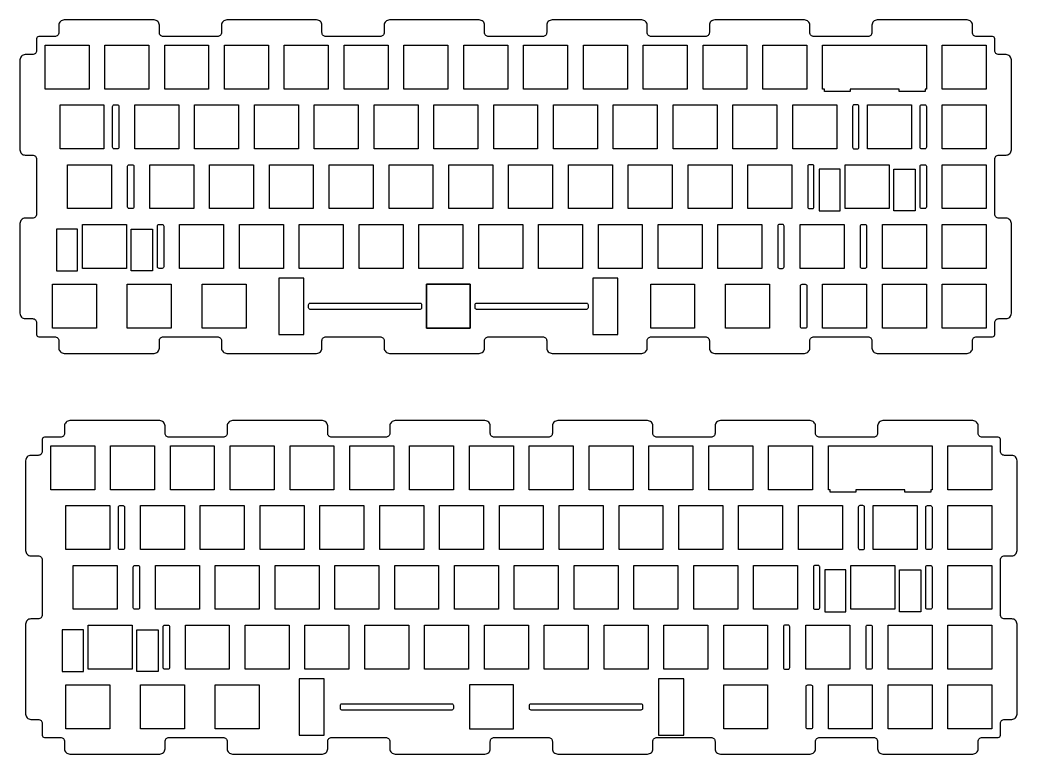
# Model space of a CAD drawing. Header units: inches. Extents: x -409 to 700, y 11 to 902.
# Drawn here: x -409 to -91.4, y 665.6 to 899.5 of the extents above; entities that cross this region are included whole.
import ezdxf

# ---------------------------------------------------------------- set-up
doc = ezdxf.new("R2010")
doc.units = ezdxf.units.IN
doc.header["$MEASUREMENT"] = 0

msp = doc.modelspace()

# ---------------------------------------------------------------- linework, layer by layer
at = {"color": 0}
for p, q in [((-401, 891.48), (-387, 891.48)), ((-401, 877.48), (-401, 891.48)), ((-387, 891.48), (-387, 877.48)), ((-381.95, 891.48), (-367.95, 891.48)), ((-381.95, 877.48), (-381.95, 891.48)), ((-367.95, 891.48), (-367.95, 877.48)), ((-362.9, 891.48), (-348.9, 891.48)), ((-362.9, 877.48), (-362.9, 891.48)), ((-348.9, 891.48), (-348.9, 877.48)), ((-343.85, 891.48), (-329.85, 891.48)), ((-343.85, 877.48), (-343.85, 891.48)), ((-329.85, 891.48), (-329.85, 877.48)), ((-324.8, 891.48), (-310.8, 891.48)), ((-324.8, 877.48), (-324.8, 891.48)), ((-310.8, 891.48), (-310.8, 877.48)), ((-305.75, 891.48), (-291.75, 891.48)), ((-305.75, 877.48), (-305.75, 891.48)), ((-291.75, 891.48), (-291.75, 877.48)), ((-286.7, 891.48), (-272.7, 891.48)), ((-286.7, 877.48), (-286.7, 891.48)), ((-272.7, 891.48), (-272.7, 877.48)), ((-267.65, 891.48), (-253.65, 891.48)), ((-267.65, 877.48), (-267.65, 891.48)), ((-253.65, 891.48), (-253.65, 877.48)), ((-248.6, 891.48), (-234.6, 891.48)), ((-248.6, 877.48), (-248.6, 891.48)), ((-234.6, 891.48), (-234.6, 877.48)), ((-229.55, 891.48), (-215.55, 891.48)), ((-229.55, 877.48), (-229.55, 891.48)), ((-215.55, 891.48), (-215.55, 877.48)), ((-210.5, 891.48), (-196.5, 891.48)), ((-210.5, 877.48), (-210.5, 891.48)), ((-196.5, 891.48), (-196.5, 877.48)), ((-191.45, 891.48), (-177.45, 891.48)), ((-191.45, 877.48), (-191.45, 891.48)), ((-177.45, 891.48), (-177.45, 877.48)), ((-115.25, 891.48), (-101.25, 891.48)), ((-115.25, 877.48), (-115.25, 891.48)), ((-101.25, 891.48), (-101.25, 877.48)), ((-387, 877.48), (-401, 877.48)), ((-367.95, 877.48), (-381.95, 877.48)), ((-348.9, 877.48), (-362.9, 877.48)), ((-329.85, 877.48), (-343.85, 877.48)), ((-310.8, 877.48), (-324.8, 877.48)), ((-291.75, 877.48), (-305.75, 877.48)), ((-272.7, 877.48), (-286.7, 877.48)), ((-253.65, 877.48), (-267.65, 877.48)), ((-234.6, 877.48), (-248.6, 877.48)), ((-215.55, 877.48), (-229.55, 877.48)), ((-196.5, 877.48), (-210.5, 877.48)), ((-177.45, 877.48), (-191.45, 877.48)), ((-101.25, 877.48), (-115.25, 877.48)), ((-396.24, 872.43), (-382.24, 872.43)), ((-396.24, 858.43), (-396.24, 872.43)), ((-382.24, 872.43), (-382.24, 858.43)), ((-372.42, 872.43), (-358.42, 872.43)), ((-372.42, 858.43), (-372.42, 872.43)), ((-358.42, 872.43), (-358.42, 858.43)), ((-353.37, 872.43), (-339.37, 872.43)), ((-353.37, 858.43), (-353.37, 872.43)), ((-339.37, 872.43), (-339.37, 858.43)), ((-334.32, 872.43), (-320.32, 872.43)), ((-334.32, 858.43), (-334.32, 872.43)), ((-320.32, 872.43), (-320.32, 858.43)), ((-315.27, 872.43), (-301.27, 872.43)), ((-315.27, 858.43), (-315.27, 872.43)), ((-301.27, 872.43), (-301.27, 858.43)), ((-296.22, 872.43), (-282.22, 872.43)), ((-296.22, 858.43), (-296.22, 872.43)), ((-282.22, 872.43), (-282.22, 858.43)), ((-277.17, 872.43), (-263.17, 872.43)), ((-277.17, 858.43), (-277.17, 872.43)), ((-263.17, 872.43), (-263.17, 858.43)), ((-258.12, 872.43), (-244.12, 872.43)), ((-258.12, 858.43), (-258.12, 872.43)), ((-244.12, 872.43), (-244.12, 858.43)), ((-239.07, 872.43), (-225.07, 872.43)), ((-239.07, 858.43), (-239.07, 872.43)), ((-225.07, 872.43), (-225.07, 858.43)), ((-220.02, 872.43), (-206.02, 872.43)), ((-220.02, 858.43), (-220.02, 872.43)), ((-206.02, 872.43), (-206.02, 858.43)), ((-200.97, 872.43), (-186.97, 872.43)), ((-200.97, 858.43), (-200.97, 872.43)), ((-186.97, 872.43), (-186.97, 858.43)), ((-181.92, 872.43), (-167.92, 872.43)), ((-181.92, 858.43), (-181.92, 872.43)), ((-167.92, 872.43), (-167.92, 858.43)), ((-162.87, 872.43), (-148.88, 872.43)), ((-162.87, 858.43), (-162.87, 872.43)), ((-148.88, 872.43), (-148.88, 858.43)), ((-139.06, 872.43), (-125.06, 872.43)), ((-139.06, 858.43), (-139.06, 872.43)), ((-125.06, 872.43), (-125.06, 858.43)), ((-115.25, 872.43), (-101.25, 872.43)), ((-115.25, 858.43), (-115.25, 872.43)), ((-101.25, 872.43), (-101.25, 858.43)), ((-382.24, 858.43), (-396.24, 858.43)), ((-358.42, 858.43), (-372.42, 858.43)), ((-339.37, 858.43), (-353.37, 858.43)), ((-320.32, 858.43), (-334.32, 858.43)), ((-301.27, 858.43), (-315.27, 858.43)), ((-282.22, 858.43), (-296.22, 858.43)), ((-263.17, 858.43), (-277.17, 858.43)), ((-244.12, 858.43), (-258.12, 858.43)), ((-225.07, 858.43), (-239.07, 858.43)), ((-206.02, 858.43), (-220.02, 858.43)), ((-186.97, 858.43), (-200.97, 858.43)), ((-167.92, 858.43), (-181.92, 858.43)), ((-148.88, 858.43), (-162.87, 858.43)), ((-125.06, 858.43), (-139.06, 858.43)), ((-101.25, 858.43), (-115.25, 858.43)), ((-393.86, 853.38), (-379.86, 853.38)), ((-393.86, 839.38), (-393.86, 853.38)), ((-379.86, 853.38), (-379.86, 839.38)), ((-367.66, 853.38), (-353.66, 853.38)), ((-367.66, 839.38), (-367.66, 853.38)), ((-353.66, 853.38), (-353.66, 839.38)), ((-348.61, 853.38), (-334.61, 853.38)), ((-348.61, 839.38), (-348.61, 853.38)), ((-334.61, 853.38), (-334.61, 839.38)), ((-329.56, 853.38), (-315.56, 853.38)), ((-329.56, 839.38), (-329.56, 853.38)), ((-315.56, 853.38), (-315.56, 839.38)), ((-310.51, 853.38), (-296.51, 853.38)), ((-310.51, 839.38), (-310.51, 853.38)), ((-296.51, 853.38), (-296.51, 839.38)), ((-291.46, 853.38), (-277.46, 853.38)), ((-291.46, 839.38), (-291.46, 853.38)), ((-277.46, 853.38), (-277.46, 839.38)), ((-272.41, 853.38), (-258.41, 853.38)), ((-272.41, 839.38), (-272.41, 853.38)), ((-258.41, 853.38), (-258.41, 839.38)), ((-253.36, 853.38), (-239.36, 853.38)), ((-253.36, 839.38), (-253.36, 853.38)), ((-239.36, 853.38), (-239.36, 839.38)), ((-234.31, 853.38), (-220.31, 853.38)), ((-234.31, 839.38), (-234.31, 853.38)), ((-220.31, 853.38), (-220.31, 839.38)), ((-215.26, 853.38), (-201.26, 853.38)), ((-215.26, 839.38), (-215.26, 853.38)), ((-201.26, 853.38), (-201.26, 839.38)), ((-196.21, 853.38), (-182.21, 853.38)), ((-196.21, 839.38), (-196.21, 853.38)), ((-182.21, 853.38), (-182.21, 839.38)), ((-177.16, 853.38), (-163.16, 853.38)), ((-177.16, 839.38), (-177.16, 853.38)), ((-163.16, 853.38), (-163.16, 839.38)), ((-115.25, 853.38), (-101.25, 853.38)), ((-115.25, 839.38), (-115.25, 853.38)), ((-101.25, 853.38), (-101.25, 839.38)), ((-379.86, 839.38), (-393.86, 839.38)), ((-353.66, 839.38), (-367.66, 839.38)), ((-334.61, 839.38), (-348.61, 839.38)), ((-315.56, 839.38), (-329.56, 839.38)), ((-296.51, 839.38), (-310.51, 839.38)), ((-277.46, 839.38), (-291.46, 839.38)), ((-258.41, 839.38), (-272.41, 839.38)), ((-239.36, 839.38), (-253.36, 839.38)), ((-220.31, 839.38), (-234.31, 839.38)), ((-201.26, 839.38), (-215.26, 839.38)), ((-182.21, 839.38), (-196.21, 839.38)), ((-163.16, 839.38), (-177.16, 839.38)), ((-101.25, 839.38), (-115.25, 839.38)), ((-358.14, 834.33), (-344.14, 834.33)), ((-358.14, 820.33), (-358.14, 834.33)), ((-344.14, 834.33), (-344.14, 820.33)), ((-339.09, 834.33), (-325.09, 834.33)), ((-339.09, 820.33), (-339.09, 834.33)), ((-325.09, 834.33), (-325.09, 820.33)), ((-320.04, 834.33), (-306.04, 834.33)), ((-320.04, 820.33), (-320.04, 834.33)), ((-306.04, 834.33), (-306.04, 820.33)), ((-300.99, 834.33), (-286.99, 834.33)), ((-300.99, 820.33), (-300.99, 834.33)), ((-286.99, 834.33), (-286.99, 820.33)), ((-281.94, 834.33), (-267.94, 834.33)), ((-281.94, 820.33), (-281.94, 834.33)), ((-267.94, 834.33), (-267.94, 820.33)), ((-262.89, 834.33), (-248.89, 834.33)), ((-262.89, 820.33), (-262.89, 834.33)), ((-248.89, 834.33), (-248.89, 820.33)), ((-243.84, 834.33), (-229.84, 834.33)), ((-243.84, 820.33), (-243.84, 834.33)), ((-229.84, 834.33), (-229.84, 820.33)), ((-224.79, 834.33), (-210.79, 834.33)), ((-224.79, 820.33), (-224.79, 834.33)), ((-210.79, 834.33), (-210.79, 820.33)), ((-205.74, 834.33), (-191.74, 834.33)), ((-205.74, 820.33), (-205.74, 834.33)), ((-191.74, 834.33), (-191.74, 820.33)), ((-186.69, 834.33), (-172.69, 834.33)), ((-186.69, 820.33), (-186.69, 834.33)), ((-172.69, 834.33), (-172.69, 820.33)), ((-160.49, 834.33), (-146.49, 834.33)), ((-160.49, 820.33), (-160.49, 834.33)), ((-146.49, 834.33), (-146.49, 820.33)), ((-134.3, 834.33), (-120.3, 834.33)), ((-134.3, 820.33), (-134.3, 834.33)), ((-120.3, 834.33), (-120.3, 820.33)), ((-115.25, 834.33), (-101.25, 834.33)), ((-115.25, 820.33), (-115.25, 834.33)), ((-101.25, 834.33), (-101.25, 820.33)), ((-344.14, 820.33), (-358.14, 820.33)), ((-325.09, 820.33), (-339.09, 820.33)), ((-306.04, 820.33), (-320.04, 820.33)), ((-286.99, 820.33), (-300.99, 820.33)), ((-267.94, 820.33), (-281.94, 820.33)), ((-248.89, 820.33), (-262.89, 820.33)), ((-229.84, 820.33), (-243.84, 820.33)), ((-210.79, 820.33), (-224.79, 820.33)), ((-191.74, 820.33), (-205.74, 820.33)), ((-172.69, 820.33), (-186.69, 820.33)), ((-146.49, 820.33), (-160.49, 820.33)), ((-120.3, 820.33), (-134.3, 820.33)), ((-101.25, 820.33), (-115.25, 820.33)), ((-398.62, 815.28), (-384.62, 815.28)), ((-398.62, 801.28), (-398.62, 815.28)), ((-384.62, 815.28), (-384.62, 801.28)), ((-374.81, 801.28), (-374.81, 815.28)), ((-374.81, 815.28), (-360.81, 815.28)), ((-360.81, 815.28), (-360.81, 801.28)), ((-350.99, 815.28), (-336.99, 815.28)), ((-350.99, 801.28), (-350.99, 815.28)), ((-336.99, 815.28), (-336.99, 801.28)), ((-279.56, 815.28), (-265.56, 815.28)), ((-279.56, 801.28), (-279.56, 815.28)), ((-265.56, 815.28), (-265.56, 801.28)), ((-208.12, 815.28), (-194.12, 815.28)), ((-208.12, 801.28), (-208.12, 815.28)), ((-194.12, 815.28), (-194.12, 801.28)), ((-184.31, 815.28), (-170.31, 815.28)), ((-184.31, 801.28), (-184.31, 815.28)), ((-170.31, 815.28), (-170.31, 801.28)), ((-153.35, 815.28), (-139.35, 815.28)), ((-153.35, 801.28), (-153.35, 815.28)), ((-139.35, 815.28), (-139.35, 801.28)), ((-134.3, 815.28), (-120.3, 815.28)), ((-134.3, 801.28), (-134.3, 815.28)), ((-120.3, 815.28), (-120.3, 801.28)), ((-115.25, 801.28), (-115.25, 815.28)), ((-115.25, 815.28), (-101.25, 815.28)), ((-101.25, 815.28), (-101.25, 801.28)), ((-384.62, 801.28), (-398.62, 801.28)), ((-360.81, 801.28), (-374.81, 801.28)), ((-336.99, 801.28), (-350.99, 801.28)), ((-265.56, 801.28), (-279.56, 801.28)), ((-194.12, 801.28), (-208.12, 801.28)), ((-170.31, 801.28), (-184.31, 801.28)), ((-139.35, 801.28), (-153.35, 801.28)), ((-120.3, 801.28), (-134.3, 801.28)), ((-101.25, 801.28), (-115.25, 801.28)), ((-399.19, 763.84), (-385.19, 763.84)), ((-399.19, 749.84), (-399.19, 763.84)), ((-385.19, 763.84), (-385.19, 749.84)), ((-380.14, 763.84), (-366.14, 763.84)), ((-380.14, 749.84), (-380.14, 763.84)), ((-366.14, 763.84), (-366.14, 749.84)), ((-361.09, 763.84), (-347.09, 763.84)), ((-361.09, 749.84), (-361.09, 763.84)), ((-347.09, 763.84), (-347.09, 749.84)), ((-342.04, 763.84), (-328.04, 763.84)), ((-342.04, 749.84), (-342.04, 763.84)), ((-328.04, 763.84), (-328.04, 749.84)), ((-322.99, 763.84), (-308.99, 763.84)), ((-322.99, 749.84), (-322.99, 763.84)), ((-308.99, 763.84), (-308.99, 749.84)), ((-303.94, 763.84), (-289.94, 763.84)), ((-303.94, 749.84), (-303.94, 763.84)), ((-289.94, 763.84), (-289.94, 749.84)), ((-284.89, 763.84), (-270.89, 763.84)), ((-284.89, 749.84), (-284.89, 763.84)), ((-270.89, 763.84), (-270.89, 749.84)), ((-265.84, 763.84), (-251.84, 763.84)), ((-265.84, 749.84), (-265.84, 763.84)), ((-251.84, 763.84), (-251.84, 749.84)), ((-246.79, 763.84), (-232.79, 763.84)), ((-246.79, 749.84), (-246.79, 763.84)), ((-232.79, 763.84), (-232.79, 749.84)), ((-227.74, 763.84), (-213.74, 763.84)), ((-227.74, 749.84), (-227.74, 763.84)), ((-213.74, 763.84), (-213.74, 749.84)), ((-208.69, 763.84), (-194.69, 763.84)), ((-208.69, 749.84), (-208.69, 763.84)), ((-194.69, 763.84), (-194.69, 749.84)), ((-189.64, 763.84), (-175.64, 763.84)), ((-189.64, 749.84), (-189.64, 763.84)), ((-175.64, 763.84), (-175.64, 749.84)), ((-113.44, 763.84), (-99.44, 763.84)), ((-113.44, 749.84), (-113.44, 763.84)), ((-99.44, 763.84), (-99.44, 749.84)), ((-385.19, 749.84), (-399.19, 749.84)), ((-366.14, 749.84), (-380.14, 749.84)), ((-347.09, 749.84), (-361.09, 749.84)), ((-328.04, 749.84), (-342.04, 749.84)), ((-308.99, 749.84), (-322.99, 749.84)), ((-289.94, 749.84), (-303.94, 749.84)), ((-270.89, 749.84), (-284.89, 749.84)), ((-251.84, 749.84), (-265.84, 749.84)), ((-232.79, 749.84), (-246.79, 749.84)), ((-213.74, 749.84), (-227.74, 749.84)), ((-194.69, 749.84), (-208.69, 749.84)), ((-175.64, 749.84), (-189.64, 749.84)), ((-99.44, 749.84), (-113.44, 749.84)), ((-394.42, 744.79), (-380.42, 744.79)), ((-394.42, 730.79), (-394.42, 744.79)), ((-380.42, 744.79), (-380.42, 730.79)), ((-370.61, 744.79), (-356.61, 744.79)), ((-370.61, 730.79), (-370.61, 744.79)), ((-356.61, 744.79), (-356.61, 730.79)), ((-351.56, 744.79), (-337.56, 744.79)), ((-351.56, 730.79), (-351.56, 744.79)), ((-337.56, 744.79), (-337.56, 730.79)), ((-332.51, 744.79), (-318.51, 744.79)), ((-332.51, 730.79), (-332.51, 744.79)), ((-318.51, 744.79), (-318.51, 730.79)), ((-313.46, 744.79), (-299.46, 744.79)), ((-313.46, 730.79), (-313.46, 744.79)), ((-299.46, 744.79), (-299.46, 730.79)), ((-294.41, 744.79), (-280.41, 744.79)), ((-294.41, 730.79), (-294.41, 744.79)), ((-280.41, 744.79), (-280.41, 730.79)), ((-275.36, 744.79), (-261.36, 744.79)), ((-275.36, 730.79), (-275.36, 744.79)), ((-261.36, 744.79), (-261.36, 730.79)), ((-256.31, 744.79), (-242.31, 744.79)), ((-256.31, 730.79), (-256.31, 744.79)), ((-242.31, 744.79), (-242.31, 730.79)), ((-237.26, 744.79), (-223.26, 744.79)), ((-237.26, 730.79), (-237.26, 744.79)), ((-223.26, 744.79), (-223.26, 730.79)), ((-218.21, 744.79), (-204.21, 744.79)), ((-218.21, 730.79), (-218.21, 744.79)), ((-204.21, 744.79), (-204.21, 730.79)), ((-199.16, 744.79), (-185.16, 744.79)), ((-199.16, 730.79), (-199.16, 744.79)), ((-185.16, 744.79), (-185.16, 730.79)), ((-180.11, 744.79), (-166.11, 744.79)), ((-180.11, 730.79), (-180.11, 744.79)), ((-166.11, 744.79), (-166.11, 730.79)), ((-161.06, 744.79), (-147.06, 744.79)), ((-161.06, 730.79), (-161.06, 744.79)), ((-147.06, 744.79), (-147.06, 730.79)), ((-137.25, 744.79), (-123.25, 744.79)), ((-137.25, 730.79), (-137.25, 744.79)), ((-123.25, 744.79), (-123.25, 730.79)), ((-113.44, 744.79), (-99.44, 744.79)), ((-113.44, 730.79), (-113.44, 744.79)), ((-99.44, 744.79), (-99.44, 730.79)), ((-380.42, 730.79), (-394.42, 730.79)), ((-356.61, 730.79), (-370.61, 730.79)), ((-337.56, 730.79), (-351.56, 730.79)), ((-318.51, 730.79), (-332.51, 730.79)), ((-299.46, 730.79), (-313.46, 730.79)), ((-280.41, 730.79), (-294.41, 730.79)), ((-261.36, 730.79), (-275.36, 730.79)), ((-242.31, 730.79), (-256.31, 730.79)), ((-223.26, 730.79), (-237.26, 730.79)), ((-204.21, 730.79), (-218.21, 730.79)), ((-185.16, 730.79), (-199.16, 730.79)), ((-166.11, 730.79), (-180.11, 730.79)), ((-147.06, 730.79), (-161.06, 730.79)), ((-123.25, 730.79), (-137.25, 730.79)), ((-99.44, 730.79), (-113.44, 730.79)), ((-392.04, 725.74), (-378.04, 725.74)), ((-392.04, 711.74), (-392.04, 725.74)), ((-378.04, 725.74), (-378.04, 711.74)), ((-365.85, 725.74), (-351.85, 725.74)), ((-365.85, 711.74), (-365.85, 725.74)), ((-351.85, 725.74), (-351.85, 711.74)), ((-346.8, 725.74), (-332.8, 725.74)), ((-346.8, 711.74), (-346.8, 725.74)), ((-332.8, 725.74), (-332.8, 711.74)), ((-327.75, 725.74), (-313.75, 725.74)), ((-327.75, 711.74), (-327.75, 725.74)), ((-313.75, 725.74), (-313.75, 711.74)), ((-308.7, 725.74), (-294.7, 725.74)), ((-308.7, 711.74), (-308.7, 725.74)), ((-294.7, 725.74), (-294.7, 711.74)), ((-289.65, 725.74), (-275.65, 725.74)), ((-289.65, 711.74), (-289.65, 725.74)), ((-275.65, 725.74), (-275.65, 711.74)), ((-270.6, 725.74), (-256.6, 725.74)), ((-270.6, 711.74), (-270.6, 725.74)), ((-256.6, 725.74), (-256.6, 711.74)), ((-251.55, 725.74), (-237.55, 725.74)), ((-251.55, 711.74), (-251.55, 725.74)), ((-237.55, 725.74), (-237.55, 711.74)), ((-232.5, 725.74), (-218.5, 725.74)), ((-232.5, 711.74), (-232.5, 725.74)), ((-218.5, 725.74), (-218.5, 711.74)), ((-213.45, 725.74), (-199.45, 725.74)), ((-213.45, 711.74), (-213.45, 725.74)), ((-199.45, 725.74), (-199.45, 711.74)), ((-194.4, 725.74), (-180.4, 725.74)), ((-194.4, 711.74), (-194.4, 725.74)), ((-180.4, 725.74), (-180.4, 711.74)), ((-175.35, 725.74), (-161.35, 725.74)), ((-175.35, 711.74), (-175.35, 725.74)), ((-161.35, 725.74), (-161.35, 711.74)), ((-113.44, 725.74), (-99.44, 725.74)), ((-113.44, 711.74), (-113.44, 725.74)), ((-99.44, 725.74), (-99.44, 711.74)), ((-378.04, 711.74), (-392.04, 711.74)), ((-351.85, 711.74), (-365.85, 711.74)), ((-332.8, 711.74), (-346.8, 711.74)), ((-313.75, 711.74), (-327.75, 711.74)), ((-294.7, 711.74), (-308.7, 711.74)), ((-275.65, 711.74), (-289.65, 711.74)), ((-256.6, 711.74), (-270.6, 711.74)), ((-237.55, 711.74), (-251.55, 711.74)), ((-218.5, 711.74), (-232.5, 711.74)), ((-199.45, 711.74), (-213.45, 711.74)), ((-180.4, 711.74), (-194.4, 711.74)), ((-161.35, 711.74), (-175.35, 711.74)), ((-99.44, 711.74), (-113.44, 711.74)), ((-356.32, 706.69), (-342.32, 706.69)), ((-356.32, 692.69), (-356.32, 706.69)), ((-342.32, 706.69), (-342.32, 692.69)), ((-337.27, 706.69), (-323.27, 706.69)), ((-337.27, 692.69), (-337.27, 706.69)), ((-323.27, 706.69), (-323.27, 692.69)), ((-318.22, 706.69), (-304.22, 706.69)), ((-318.22, 692.69), (-318.22, 706.69)), ((-304.22, 706.69), (-304.22, 692.69)), ((-299.17, 706.69), (-285.17, 706.69)), ((-299.17, 692.69), (-299.17, 706.69)), ((-285.17, 706.69), (-285.17, 692.69)), ((-280.12, 706.69), (-266.12, 706.69)), ((-280.12, 692.69), (-280.12, 706.69)), ((-266.12, 706.69), (-266.12, 692.69)), ((-261.07, 706.69), (-247.07, 706.69)), ((-261.07, 692.69), (-261.07, 706.69)), ((-247.07, 706.69), (-247.07, 692.69)), ((-242.02, 706.69), (-228.02, 706.69)), ((-242.02, 692.69), (-242.02, 706.69)), ((-228.02, 706.69), (-228.02, 692.69)), ((-222.97, 706.69), (-208.97, 706.69)), ((-222.97, 692.69), (-222.97, 706.69)), ((-208.97, 706.69), (-208.97, 692.69)), ((-203.92, 706.69), (-189.92, 706.69)), ((-203.92, 692.69), (-203.92, 706.69)), ((-189.92, 706.69), (-189.92, 692.69)), ((-184.87, 706.69), (-170.87, 706.69)), ((-184.87, 692.69), (-184.87, 706.69)), ((-170.87, 706.69), (-170.87, 692.69)), ((-158.68, 706.69), (-144.68, 706.69)), ((-158.68, 692.69), (-158.68, 706.69)), ((-144.68, 706.69), (-144.68, 692.69)), ((-132.49, 706.69), (-118.49, 706.69)), ((-132.49, 692.69), (-132.49, 706.69)), ((-118.49, 706.69), (-118.49, 692.69)), ((-113.44, 706.69), (-99.44, 706.69)), ((-113.44, 692.69), (-113.44, 706.69)), ((-99.44, 706.69), (-99.44, 692.69)), ((-342.32, 692.69), (-356.32, 692.69)), ((-323.27, 692.69), (-337.27, 692.69)), ((-304.22, 692.69), (-318.22, 692.69)), ((-285.17, 692.69), (-299.17, 692.69)), ((-266.12, 692.69), (-280.12, 692.69)), ((-247.07, 692.69), (-261.07, 692.69)), ((-228.02, 692.69), (-242.02, 692.69)), ((-208.97, 692.69), (-222.97, 692.69)), ((-189.92, 692.69), (-203.92, 692.69)), ((-170.87, 692.69), (-184.87, 692.69)), ((-144.68, 692.69), (-158.68, 692.69)), ((-118.49, 692.69), (-132.49, 692.69)), ((-99.44, 692.69), (-113.44, 692.69)), ((-394.42, 687.64), (-380.42, 687.64)), ((-394.42, 673.64), (-394.42, 687.64)), ((-380.42, 687.64), (-380.42, 673.64)), ((-370.61, 687.64), (-356.61, 687.64)), ((-370.61, 673.64), (-370.61, 687.64)), ((-356.61, 687.64), (-356.61, 673.64)), ((-346.8, 687.64), (-332.8, 687.64)), ((-346.8, 673.64), (-346.8, 687.64)), ((-332.8, 687.64), (-332.8, 673.64)), ((-184.87, 687.64), (-170.87, 687.64)), ((-184.87, 673.64), (-184.87, 687.64)), ((-170.87, 687.64), (-170.87, 673.64)), ((-151.54, 687.64), (-137.54, 687.64)), ((-151.54, 673.64), (-151.54, 687.64)), ((-137.54, 687.64), (-137.54, 673.64)), ((-132.49, 687.64), (-118.49, 687.64)), ((-132.49, 673.64), (-132.49, 687.64)), ((-118.49, 687.64), (-118.49, 673.64)), ((-113.44, 673.64), (-113.44, 687.64)), ((-113.44, 687.64), (-99.44, 687.64)), ((-99.44, 687.64), (-99.44, 673.64)), ((-380.42, 673.64), (-394.42, 673.64)), ((-356.61, 673.64), (-370.61, 673.64)), ((-332.8, 673.64), (-346.8, 673.64)), ((-170.87, 673.64), (-184.87, 673.64)), ((-137.54, 673.64), (-151.54, 673.64)), ((-118.49, 673.64), (-132.49, 673.64)), ((-99.44, 673.64), (-113.44, 673.64))]:
    msp.add_line(p, q, dxfattribs=at)
for points in [[(-239.53, 899.48, 0.414214), (-241.23, 897.78), (-241.23, 895.48, -0.414214), (-242.53, 894.18), (-259.72, 894.18, -0.414214), (-261.02, 895.48), (-261.02, 897.78, 0.414214), (-262.72, 899.48), (-291.32, 899.48, 0.414214), (-293.02, 897.78), (-293.02, 895.48, -0.414214), (-294.32, 894.18), (-311.51, 894.18, -0.414214), (-312.81, 895.48), (-312.81, 897.78, 0.414214), (-314.51, 899.48), (-343.12, 899.48, 0.414214), (-344.82, 897.78), (-344.82, 895.48, -0.414214), (-346.12, 894.18), (-363.3, 894.18, -0.414214), (-364.6, 895.48), (-364.6, 897.78, 0.414214), (-366.3, 899.48), (-394.91, 899.48, 0.414214), (-396.61, 897.78), (-396.61, 895.48, -0.414214), (-397.91, 894.18), (-403, 894.18, 0.414214), (-403.7, 893.48), (-403.7, 889.73, -0.414214), (-405, 888.43), (-407.3, 888.43, 0.414214), (-409, 886.73), (-409, 858.13, 0.414214), (-407.3, 856.43), (-405, 856.43, -0.414214), (-403.7, 855.13), (-403.7, 837.63, -0.414214), (-405, 836.33), (-407.3, 836.33, 0.414214), (-409, 834.63), (-409, 806.03, 0.414214), (-407.3, 804.33), (-405, 804.33, -0.414214), (-403.7, 803.03), (-403.7, 799.28, 0.414214), (-403, 798.58), (-397.91, 798.58, -0.414214), (-396.61, 797.28), (-396.61, 794.98, 0.414214), (-394.91, 793.28), (-366.3, 793.28, 0.414214), (-364.6, 794.98), (-364.6, 797.28, -0.414214), (-363.3, 798.58), (-346.12, 798.58, -0.414214), (-344.82, 797.28), (-344.82, 794.98, 0.414214), (-343.12, 793.28), (-314.51, 793.28, 0.414214), (-312.81, 794.98), (-312.81, 797.28, -0.414214), (-311.51, 798.58), (-294.32, 798.58, -0.414214), (-293.02, 797.28), (-293.02, 794.98, 0.414214), (-291.32, 793.28), (-262.72, 793.28, 0.414214), (-261.02, 794.98), (-261.02, 797.28, -0.414214), (-259.72, 798.58), (-242.53, 798.58, -0.414214), (-241.23, 797.28), (-241.23, 794.98, 0.414214), (-239.53, 793.28), (-210.92, 793.28, 0.414214), (-209.22, 794.98), (-209.22, 797.28, -0.414214), (-207.92, 798.58), (-190.74, 798.58, -0.414214), (-189.44, 797.28), (-189.44, 794.98, 0.414214), (-187.74, 793.28), (-159.13, 793.28, 0.414214), (-157.43, 794.98), (-157.43, 797.28, -0.414214), (-156.13, 798.58), (-138.95, 798.58, -0.414214), (-137.65, 797.28), (-137.65, 794.98, 0.414214), (-135.95, 793.28), (-107.34, 793.28, 0.414214), (-105.64, 794.98), (-105.64, 797.28, -0.414214), (-104.34, 798.58), (-99.25, 798.58, 0.414214), (-98.55, 799.28), (-98.55, 803.03, -0.414214), (-97.25, 804.33), (-94.95, 804.33, 0.414214), (-93.25, 806.03), (-93.25, 834.63, 0.414214), (-94.95, 836.33), (-97.25, 836.33, -0.414214), (-98.55, 837.63), (-98.55, 855.13, -0.414214), (-97.25, 856.43), (-94.95, 856.43, 0.414214), (-93.25, 858.13), (-93.25, 886.73, 0.414214), (-94.95, 888.43), (-97.25, 888.43, -0.414214), (-98.55, 889.73), (-98.55, 893.48, 0.414214), (-99.25, 894.18), (-104.34, 894.18, -0.414214), (-105.64, 895.48), (-105.64, 897.78, 0.414214), (-107.34, 899.48), (-135.95, 899.48, 0.414214), (-137.65, 897.78), (-137.65, 895.48, -0.414214), (-138.95, 894.18), (-156.13, 894.18, -0.414214), (-157.43, 895.48), (-157.43, 897.78, 0.414214), (-159.13, 899.48), (-187.74, 899.48, 0.414214), (-189.44, 897.78), (-189.44, 895.48, -0.414214), (-190.74, 894.18), (-207.92, 894.18, -0.414214), (-209.22, 895.48), (-209.22, 897.78, 0.414214), (-210.92, 899.48)], [(-377.97, 872.43, -0.414214), (-377.47, 871.93), (-377.47, 858.93, -0.414214), (-377.97, 858.43), (-378.97, 858.43, -0.414214), (-379.47, 858.93), (-379.47, 871.93, -0.414214), (-378.97, 872.43)], [(-143.32, 872.43, 0.414214), (-143.82, 871.93), (-143.82, 858.93, 0.414214), (-143.32, 858.43), (-142.32, 858.43, 0.414214), (-141.82, 858.93), (-141.82, 871.93, 0.414214), (-142.32, 872.43)], [(-120.8, 872.43, -0.414214), (-120.3, 871.93), (-120.3, 858.93, -0.414214), (-120.8, 858.43), (-121.8, 858.43, -0.414214), (-122.3, 858.93), (-122.3, 871.93, -0.414214), (-121.8, 872.43)], [(-373.21, 853.38, -0.414214), (-372.71, 852.88), (-372.71, 839.88, -0.414214), (-373.21, 839.38), (-374.21, 839.38, -0.414214), (-374.71, 839.88), (-374.71, 852.88, -0.414214), (-374.21, 853.38)], [(-157.61, 853.38, 0.414214), (-158.11, 852.88), (-158.11, 839.88, 0.414214), (-157.61, 839.38), (-156.61, 839.38, 0.414214), (-156.11, 839.88), (-156.11, 852.88, 0.414214), (-156.61, 853.38)], [(-120.8, 853.38, -0.414214), (-120.3, 852.88), (-120.3, 839.88, -0.414214), (-120.8, 839.38), (-121.8, 839.38, -0.414214), (-122.3, 839.88), (-122.3, 852.88, -0.414214), (-121.8, 853.38)], [(-363.69, 834.33, -0.414214), (-363.19, 833.83), (-363.19, 820.83, -0.414214), (-363.69, 820.33), (-364.69, 820.33, -0.414214), (-365.19, 820.83), (-365.19, 833.83, -0.414214), (-364.69, 834.33)], [(-167.14, 834.33, 0.414214), (-167.64, 833.83), (-167.64, 820.83, 0.414214), (-167.14, 820.33), (-166.14, 820.33, 0.414214), (-165.64, 820.83), (-165.64, 833.83, 0.414214), (-166.14, 834.33)], [(-139.85, 834.33, -0.414214), (-139.35, 833.83), (-139.35, 820.83, -0.414214), (-139.85, 820.33), (-140.85, 820.33, -0.414214), (-141.35, 820.83), (-141.35, 833.83, -0.414214), (-140.85, 834.33)], [(-158.9, 815.28, -0.414214), (-158.4, 814.78), (-158.4, 801.78, -0.414214), (-158.9, 801.28), (-159.9, 801.28, -0.414214), (-160.4, 801.78), (-160.4, 814.78, -0.414214), (-159.9, 815.28)], [(-281.06, 807.78, -0.414214), (-281.56, 807.28), (-316.56, 807.28, -0.414214), (-317.06, 807.78), (-317.06, 808.78, -0.414214), (-316.56, 809.28), (-281.56, 809.28, -0.414214), (-281.06, 808.78)], [(-228.06, 807.78, -0.414214), (-228.56, 807.28), (-263.56, 807.28, -0.414214), (-264.06, 807.78), (-264.06, 808.78, -0.414214), (-263.56, 809.28), (-228.56, 809.28, -0.414214), (-228.06, 808.78)], [(-237.72, 771.84, 0.414214), (-239.42, 770.14), (-239.42, 767.84, -0.414214), (-240.72, 766.54), (-257.9, 766.54, -0.414214), (-259.2, 767.84), (-259.2, 770.14, 0.414214), (-260.9, 771.84), (-289.51, 771.84, 0.414214), (-291.21, 770.14), (-291.21, 767.84, -0.414214), (-292.51, 766.54), (-309.69, 766.54, -0.414214), (-310.99, 767.84), (-310.99, 770.14, 0.414214), (-312.69, 771.84), (-341.3, 771.84, 0.414214), (-343, 770.14), (-343, 767.84, -0.414214), (-344.3, 766.54), (-361.49, 766.54, -0.414214), (-362.79, 767.84), (-362.79, 770.14, 0.414214), (-364.49, 771.84), (-393.09, 771.84, 0.414214), (-394.79, 770.14), (-394.79, 767.84, -0.414214), (-396.09, 766.54), (-401.19, 766.54, 0.414214), (-401.89, 765.84), (-401.89, 762.09, -0.414214), (-403.19, 760.79), (-405.49, 760.79, 0.414214), (-407.19, 759.09), (-407.19, 730.49, 0.414214), (-405.49, 728.79), (-403.19, 728.79, -0.414214), (-401.89, 727.49), (-401.89, 709.99, -0.414214), (-403.19, 708.69), (-405.49, 708.69, 0.414214), (-407.19, 706.99), (-407.19, 678.39, 0.414214), (-405.49, 676.69), (-403.19, 676.69, -0.414214), (-401.89, 675.39), (-401.89, 671.64, 0.414214), (-401.19, 670.94), (-396.09, 670.94, -0.414214), (-394.79, 669.64), (-394.79, 667.34, 0.414214), (-393.09, 665.64), (-364.49, 665.64, 0.414214), (-362.79, 667.34), (-362.79, 669.64, -0.414214), (-361.49, 670.94), (-344.3, 670.94, -0.414214), (-343, 669.64), (-343, 667.34, 0.414214), (-341.3, 665.64), (-312.69, 665.64, 0.414214), (-310.99, 667.34), (-310.99, 669.64, -0.414214), (-309.69, 670.94), (-292.51, 670.94, -0.414214), (-291.21, 669.64), (-291.21, 667.34, 0.414214), (-289.51, 665.64), (-260.9, 665.64, 0.414214), (-259.2, 667.34), (-259.2, 669.64, -0.414214), (-257.9, 670.94), (-240.72, 670.94, -0.414214), (-239.42, 669.64), (-239.42, 667.34, 0.414214), (-237.72, 665.64), (-209.11, 665.64, 0.414214), (-207.41, 667.34), (-207.41, 669.64, -0.414214), (-206.11, 670.94), (-188.93, 670.94, -0.414214), (-187.63, 669.64), (-187.63, 667.34, 0.414214), (-185.93, 665.64), (-157.32, 665.64, 0.414214), (-155.62, 667.34), (-155.62, 669.64, -0.414214), (-154.32, 670.94), (-137.14, 670.94, -0.414214), (-135.84, 669.64), (-135.84, 667.34, 0.414214), (-134.14, 665.64), (-105.53, 665.64, 0.414214), (-103.83, 667.34), (-103.83, 669.64, -0.414214), (-102.53, 670.94), (-97.44, 670.94, 0.414214), (-96.74, 671.64), (-96.74, 675.39, -0.414214), (-95.44, 676.69), (-93.14, 676.69, 0.414214), (-91.44, 678.39), (-91.44, 706.99, 0.414214), (-93.14, 708.69), (-95.44, 708.69, -0.414214), (-96.74, 709.99), (-96.74, 727.49, -0.414214), (-95.44, 728.79), (-93.14, 728.79, 0.414214), (-91.44, 730.49), (-91.44, 759.09, 0.414214), (-93.14, 760.79), (-95.44, 760.79, -0.414214), (-96.74, 762.09), (-96.74, 765.84, 0.414214), (-97.44, 766.54), (-102.53, 766.54, -0.414214), (-103.83, 767.84), (-103.83, 770.14, 0.414214), (-105.53, 771.84), (-134.14, 771.84, 0.414214), (-135.84, 770.14), (-135.84, 767.84, -0.414214), (-137.14, 766.54), (-154.32, 766.54, -0.414214), (-155.62, 767.84), (-155.62, 770.14, 0.414214), (-157.32, 771.84), (-185.93, 771.84, 0.414214), (-187.63, 770.14), (-187.63, 767.84, -0.414214), (-188.93, 766.54), (-206.11, 766.54, -0.414214), (-207.41, 767.84), (-207.41, 770.14, 0.414214), (-209.11, 771.84)], [(-376.16, 744.79, -0.414214), (-375.66, 744.29), (-375.66, 731.29, -0.414214), (-376.16, 730.79), (-377.16, 730.79, -0.414214), (-377.66, 731.29), (-377.66, 744.29, -0.414214), (-377.16, 744.79)], [(-141.51, 744.79, 0.414214), (-142.01, 744.29), (-142.01, 731.29, 0.414214), (-141.51, 730.79), (-140.51, 730.79, 0.414214), (-140.01, 731.29), (-140.01, 744.29, 0.414214), (-140.51, 744.79)], [(-118.99, 744.79, -0.414214), (-118.49, 744.29), (-118.49, 731.29, -0.414214), (-118.99, 730.79), (-119.99, 730.79, -0.414214), (-120.49, 731.29), (-120.49, 744.29, -0.414214), (-119.99, 744.79)], [(-371.4, 725.74, -0.414214), (-370.9, 725.24), (-370.9, 712.24, -0.414214), (-371.4, 711.74), (-372.4, 711.74, -0.414214), (-372.9, 712.24), (-372.9, 725.24, -0.414214), (-372.4, 725.74)], [(-155.8, 725.74, 0.414214), (-156.3, 725.24), (-156.3, 712.24, 0.414214), (-155.8, 711.74), (-154.8, 711.74, 0.414214), (-154.3, 712.24), (-154.3, 725.24, 0.414214), (-154.8, 725.74)], [(-118.99, 725.74, -0.414214), (-118.49, 725.24), (-118.49, 712.24, -0.414214), (-118.99, 711.74), (-119.99, 711.74, -0.414214), (-120.49, 712.24), (-120.49, 725.24, -0.414214), (-119.99, 725.74)], [(-361.87, 706.69, -0.414214), (-361.37, 706.19), (-361.37, 693.19, -0.414214), (-361.87, 692.69), (-362.87, 692.69, -0.414214), (-363.37, 693.19), (-363.37, 706.19, -0.414214), (-362.87, 706.69)], [(-165.32, 706.69, 0.414214), (-165.82, 706.19), (-165.82, 693.19, 0.414214), (-165.32, 692.69), (-164.32, 692.69, 0.414214), (-163.82, 693.19), (-163.82, 706.19, 0.414214), (-164.32, 706.69)], [(-138.04, 706.69, -0.414214), (-137.54, 706.19), (-137.54, 693.19, -0.414214), (-138.04, 692.69), (-139.04, 692.69, -0.414214), (-139.54, 693.19), (-139.54, 706.19, -0.414214), (-139.04, 706.69)], [(-157.09, 687.64, -0.414214), (-156.59, 687.14), (-156.59, 674.14, -0.414214), (-157.09, 673.64), (-158.09, 673.64, -0.414214), (-158.59, 674.14), (-158.59, 687.14, -0.414214), (-158.09, 687.64)], [(-270.96, 680.14, -0.414214), (-271.46, 679.64), (-306.46, 679.64, -0.414214), (-306.96, 680.14), (-306.96, 681.14, -0.414214), (-306.46, 681.64), (-271.46, 681.64, -0.414214), (-270.96, 681.14)], [(-210.71, 680.14, -0.414214), (-211.21, 679.64), (-246.21, 679.64, -0.414214), (-246.71, 680.14), (-246.71, 681.14, -0.414214), (-246.21, 681.64), (-211.21, 681.64, -0.414214), (-210.71, 681.14)]]:
    msp.add_lwpolyline(points, format="xyb", close=True)
for points in [[(-158.4, 891.48), (-158.4, 877.48), (-172.4, 877.48), (-172.4, 891.48)], [(-156.58, 763.84), (-156.58, 749.84), (-170.59, 749.84), (-170.59, 763.84)]]:
    msp.add_lwpolyline(points, close=True, dxfattribs=at)
for points in [[(-120.3, 877.48), (-120.7, 877.48), (-120.7, 876.73), (-128.95, 876.73), (-128.95, 877.48), (-144.61, 877.48), (-144.61, 876.73), (-152.76, 876.73), (-152.76, 877.48), (-153.35, 877.48), (-153.35, 891.48), (-120.3, 891.48), (-120.3, 877.48), (-120.46, 877.48)], [(-147.73, 851.91), (-154.48, 851.91), (-154.48, 838.63), (-147.73, 838.63), (-147.73, 851.91)], [(-146.21, 853.38), (-132.21, 853.38), (-132.21, 839.38), (-146.21, 839.38), (-146.21, 853.38)], [(-130.68, 851.91), (-123.93, 851.91), (-123.93, 838.63), (-130.68, 838.63), (-130.68, 851.91)], [(-390.62, 832.86), (-397.37, 832.86), (-397.37, 819.58), (-390.62, 819.58), (-390.62, 832.86)], [(-389.09, 834.33), (-375.09, 834.33), (-375.09, 820.33), (-389.09, 820.33), (-389.09, 834.33)], [(-373.57, 832.86), (-366.82, 832.86), (-366.82, 819.58), (-373.57, 819.58), (-373.57, 832.86)], [(-118.49, 749.84), (-118.89, 749.84), (-118.89, 749.09), (-127.14, 749.09), (-127.14, 749.84), (-142.8, 749.84), (-142.8, 749.09), (-150.95, 749.09), (-150.95, 749.84), (-151.54, 749.84), (-151.54, 763.84), (-118.49, 763.84), (-118.49, 749.84), (-118.64, 749.84)], [(-145.92, 724.27), (-152.67, 724.27), (-152.67, 710.99), (-145.92, 710.99), (-145.92, 724.27)], [(-144.39, 725.74), (-130.39, 725.74), (-130.39, 711.74), (-144.39, 711.74), (-144.39, 725.74)], [(-128.87, 724.27), (-122.12, 724.27), (-122.12, 710.99), (-128.87, 710.99), (-128.87, 724.27)], [(-388.81, 705.22), (-395.56, 705.22), (-395.56, 691.94), (-388.81, 691.94), (-388.81, 705.22)], [(-387.28, 706.69), (-373.28, 706.69), (-373.28, 692.69), (-387.28, 692.69), (-387.28, 706.69)], [(-371.75, 705.22), (-365, 705.22), (-365, 691.94), (-371.75, 691.94), (-371.75, 705.22)]]:
    msp.add_lwpolyline(points)
at = {"linetype": 'Continuous'}
for points in [[(-326.56, 817.28), (-326.56, 799.28), (-318.56, 799.28), (-318.56, 817.28)], [(-226.56, 817.28), (-226.56, 799.28), (-218.56, 799.28), (-218.56, 817.28)], [(-265.56, 801.28), (-265.56, 815.28), (-279.56, 815.28), (-279.56, 801.28)], [(-320.09, 689.64), (-320.09, 671.64), (-312.09, 671.64), (-312.09, 689.64)], [(-205.58, 689.64), (-205.58, 671.64), (-197.58, 671.64), (-197.58, 689.64)], [(-251.83, 673.64), (-251.83, 687.64), (-265.84, 687.64), (-265.84, 673.64)]]:
    msp.add_lwpolyline(points, close=True, dxfattribs=at)

doc.saveas('drawing.dxf')
